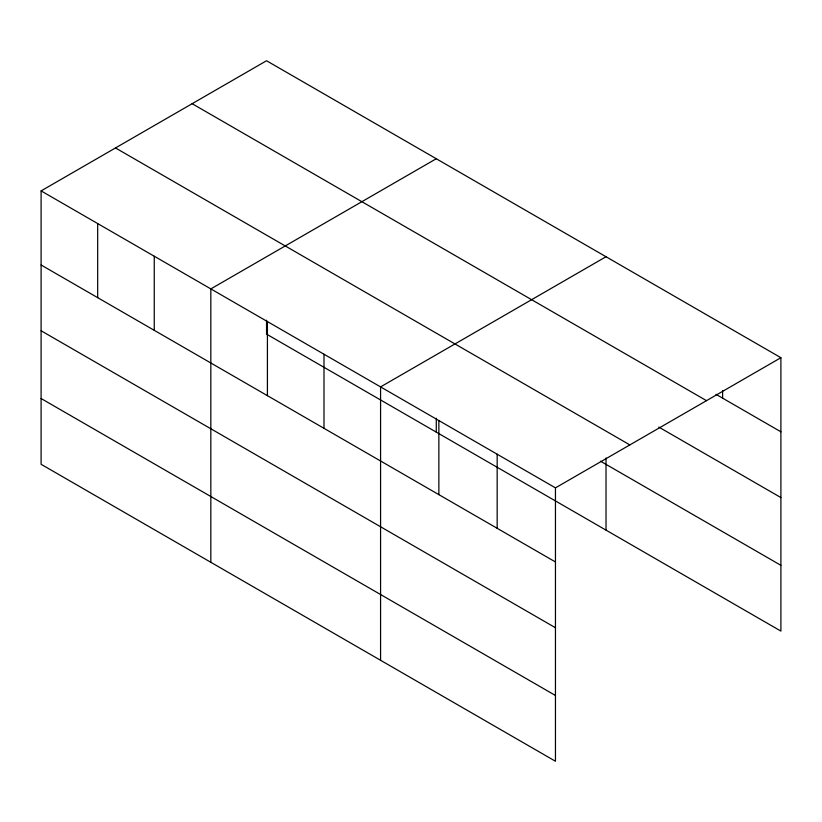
<?xml version="1.0" encoding="UTF-8"?>
<svg xmlns="http://www.w3.org/2000/svg" width="822" height="822" viewBox="0 0 822 822"><rect width="100%" height="100%" fill="white"/><g stroke="black" fill="none" stroke-linecap="round" stroke-linejoin="round"><path stroke-width="1.23" d="M41.1 190.899L555.456 487.867L555.456 761.254L41.1 464.296L41.1 190.899L266.544 60.746L780.9 357.704L780.9 631.101L266.544 334.133L266.544 320.22M436.277 158.738L210.833 288.902L210.833 562.289M606.019 256.741L380.576 386.895L380.576 660.292M555.456 487.867L780.9 357.704M716.003 394.334L780.9 431.797M192.143 103.695L706.499 400.653M658.812 427.08L780.9 497.567M115.501 147.95L629.858 444.908M600.471 461.163L780.9 565.331M41.1 264.992L555.456 561.96M41.1 330.763L555.456 627.731M41.1 398.526L555.456 695.484M722.61 390.481L722.61 398.146M606.019 457.967L606.019 530.128M497.166 454.206L497.166 528.299M438.866 420.556L438.866 494.649M436.277 418.223L436.277 432.136M323.991 354.231L323.991 428.324M267.417 321.566L267.417 395.659M154.259 256.228L154.259 330.331M97.674 223.563L97.674 297.667"/></g></svg>
